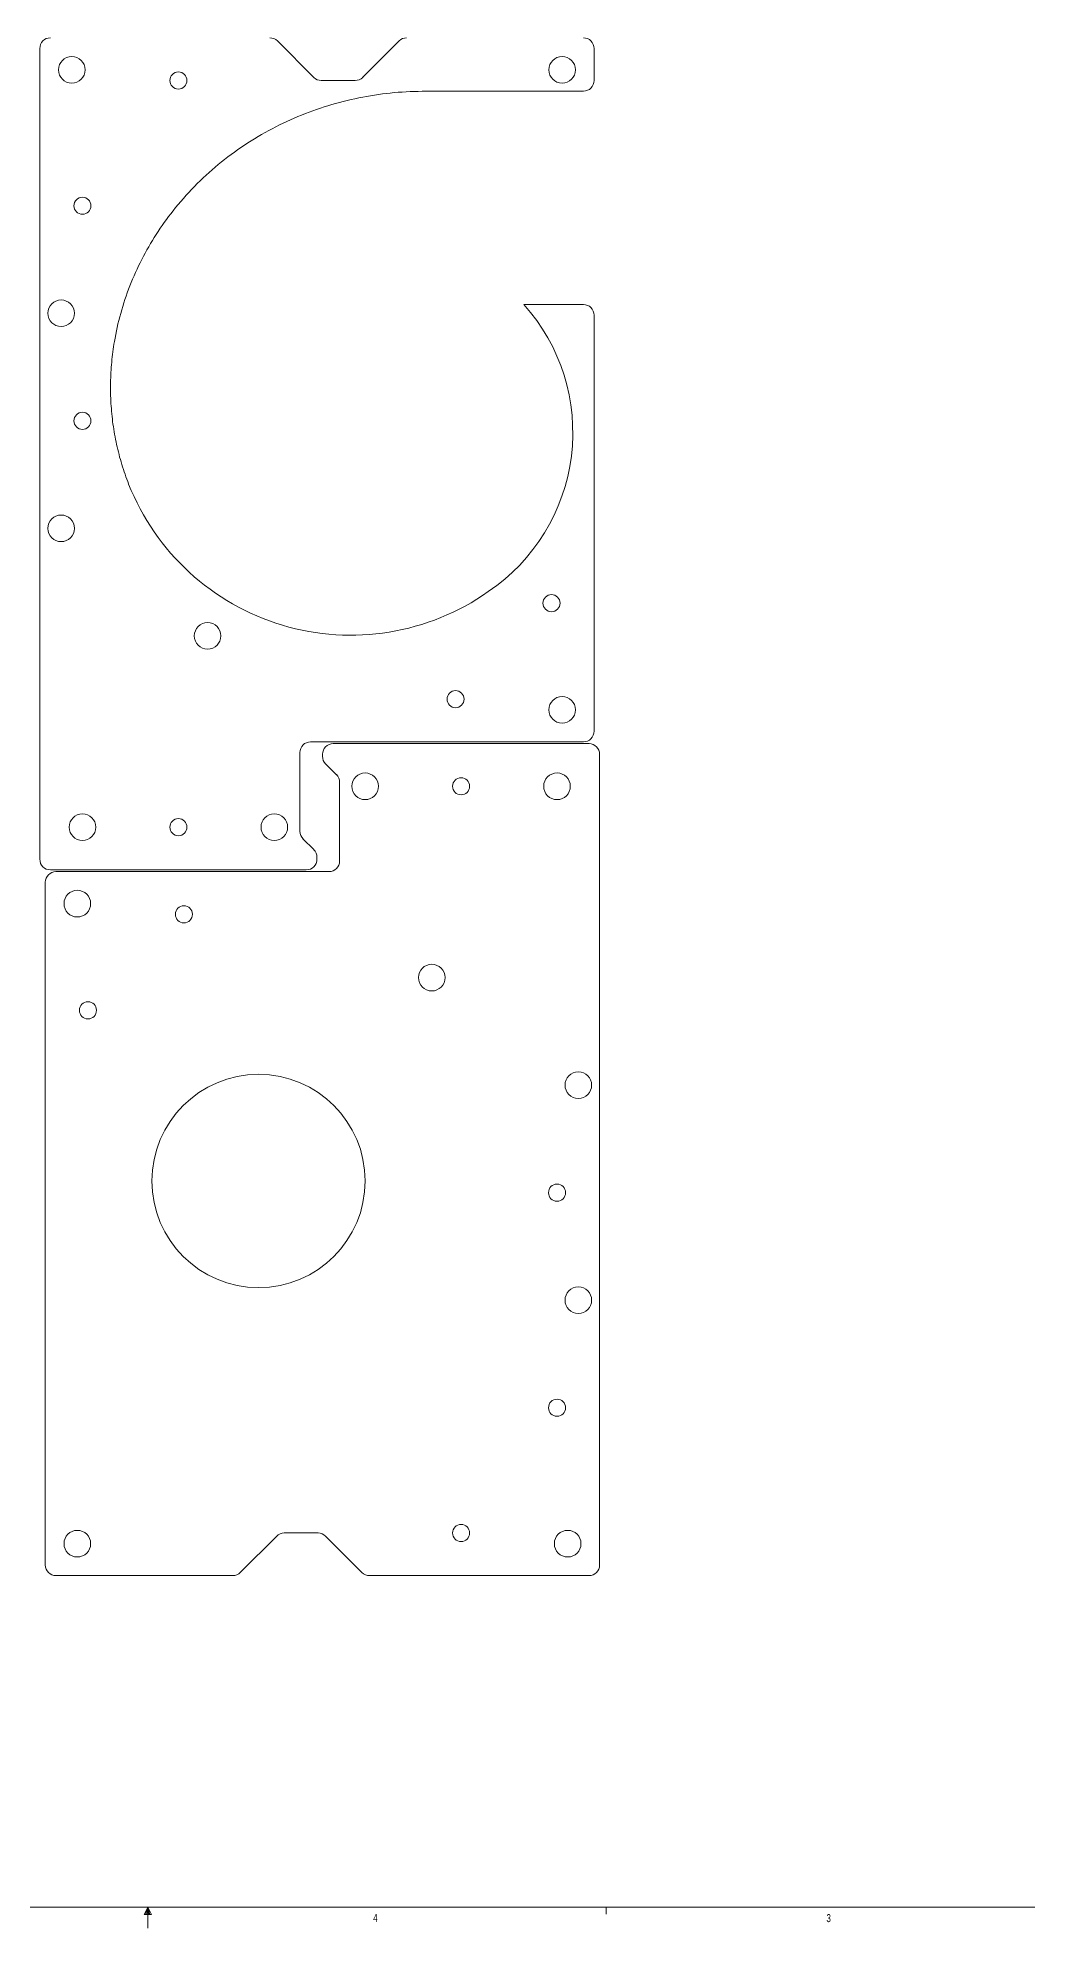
# Model space of a CAD drawing. Header units: inches. Extents: x 0 to 43.9, y 0 to 33.7.
# Drawn here: x 20.73 to 32.34, y 0.16 to 22.32 of the extents above; entities that cross this region are included whole.
import ezdxf

# ---------------------------------------------------------------- set-up
doc = ezdxf.new("R2010")
doc.units = ezdxf.units.IN
doc.header["$MEASUREMENT"] = 0
doc.styles.add('SLDTEXTSTYLE0', font='TXT', dxfattribs={"width": 0.75})

msp = doc.modelspace()

# ---------------------------------------------------------------- linework, layer by layer
at = {"color": 7, "linetype": 'Continuous', "lineweight": 15}
for p, q in [((20.757, 22.19), (20.757, 12.69)), ((23.543, 22.279), (23.97, 21.852)), ((24.543, 21.852), (24.97, 22.279)), ((27.257, 21.815), (27.257, 22.19)), ((24.058, 21.815), (24.455, 21.815)), ((25.286, 21.69), (27.132, 21.69)), ((27.132, 19.19), (26.434, 19.19)), ((27.257, 14.19), (27.257, 19.065)), ((23.932, 14.065), (27.132, 14.065)), ((27.197, 14.044), (24.197, 14.044)), ((23.807, 13.94), (23.807, 13.017)), ((24.072, 13.919), (24.072, 13.896)), ((24.235, 13.68), (24.108, 13.807)), ((27.322, 4.419), (27.322, 13.919)), ((24.272, 12.669), (24.272, 13.592)), ((23.843, 12.929), (23.97, 12.802)), ((24.007, 12.69), (24.007, 12.713)), ((20.822, 12.419), (20.822, 4.419)), ((20.882, 12.565), (23.882, 12.565)), ((24.147, 12.544), (20.947, 12.544)), ((23.535, 4.757), (23.108, 4.33)), ((24.02, 4.794), (23.623, 4.794)), ((24.535, 4.33), (24.108, 4.757)), ((20.947, 4.294), (23.02, 4.294)), ((24.623, 4.294), (27.197, 4.294))]:
    msp.add_line(p, q, dxfattribs=at)
at = {"color": 7, "linetype": 'Continuous', "lineweight": 0}
for p, q in [((43.523, 0.411), (0.523, 0.411)), ((22.023, 0.411), (21.981, 0.325)), ((21.981, 0.325), (22.067, 0.325)), ((22.023, 0.411), (21.989, 0.325)), ((22.023, 0.411), (22.009, 0.325)), ((22.023, 0.411), (22.023, 0.163)), ((22.023, 0.411), (22.067, 0.325)), ((22.023, 0.411), (22.046, 0.325)), ((22.023, 0.411), (22.036, 0.325)), ((27.398, 0.411), (27.398, 0.326))]:
    msp.add_line(p, q, dxfattribs=at)
at = {"color": 7, "linetype": 'Continuous', "lineweight": 15}
for centre, radius in [((21.132, 21.94), 0.156), ((26.882, 21.94), 0.156), ((22.382, 21.815), 0.1), ((21.257, 20.347), 0.1), ((21.007, 19.087), 0.156), ((21.257, 17.827), 0.1), ((21.007, 16.567), 0.156), ((26.757, 15.69), 0.1), ((22.725, 15.307), 0.156), ((25.632, 14.565), 0.1), ((26.882, 14.44), 0.156), ((24.572, 13.544), 0.156), ((25.697, 13.544), 0.1), ((26.822, 13.544), 0.156), ((21.257, 13.065), 0.156), ((22.382, 13.065), 0.1), ((23.507, 13.065), 0.156), ((21.197, 12.169), 0.156), ((22.447, 12.044), 0.1), ((25.353, 11.302), 0.156), ((21.322, 10.919), 0.1), ((27.072, 10.042), 0.156), ((23.322, 8.919), 1.25), ((26.822, 8.782), 0.1), ((27.072, 7.522), 0.156), ((26.822, 6.262), 0.1), ((25.697, 4.794), 0.1), ((21.197, 4.669), 0.156), ((26.947, 4.669), 0.156)]:
    msp.add_circle(centre, radius, dxfattribs=at)
for centre, radius, start, end in [((20.882, 22.19), 0.125, 90, 180), ((23.455, 22.19), 0.125, 45, 90), ((25.058, 22.19), 0.125, 90, 135), ((27.132, 22.19), 0.125, 0, 90), ((24.058, 21.94), 0.125, 225, 270), ((24.455, 21.94), 0.125, 270, 315), ((27.132, 21.815), 0.125, 270, 0), ((24.757, 17.69), 2.25, 304.034, 41.8103), ((27.132, 19.065), 0.125, 0, 90), ((24.404, 18.116), 2.801, 201.5669, 305.1322), ((27.132, 14.19), 0.125, 270, 0), ((23.932, 13.94), 0.125, 90, 180), ((24.197, 13.919), 0.125, 90, 180), ((27.197, 13.919), 0.125, 0, 90), ((24.197, 13.896), 0.125, 180, 225), ((24.147, 13.592), 0.125, 0, 45), ((23.932, 13.017), 0.125, 180, 225), ((20.882, 12.69), 0.125, 180, 270), ((23.882, 12.69), 0.125, 270, 0), ((23.882, 12.713), 0.125, 0, 45), ((24.147, 12.669), 0.125, 270, 0), ((20.947, 12.419), 0.125, 90, 180), ((23.623, 4.669), 0.125, 90, 135), ((24.02, 4.669), 0.125, 45, 90), ((20.947, 4.419), 0.125, 180, 270), ((23.02, 4.419), 0.125, 270, 315), ((24.623, 4.419), 0.125, 225, 270), ((27.197, 4.419), 0.125, 270, 0)]:
    msp.add_arc(centre, radius, start, end, dxfattribs=at)
msp.add_open_spline([(21.799, 17.087), (21.771, 17.163), (21.715, 17.314), (21.655, 17.55), (21.612, 17.788), (21.589, 18.03), (21.584, 18.273), (21.597, 18.515), (21.633, 18.788), (21.7, 19.088), (21.808, 19.41), (21.948, 19.72), (22.117, 20.015), (22.323, 20.302), (22.566, 20.578), (22.846, 20.835), (23.152, 21.062), (23.48, 21.256), (23.823, 21.415), (24.179, 21.538), (24.542, 21.626), (24.913, 21.68), (25.161, 21.687), (25.286, 21.69)], degree=3, knots=[0, 0, 0, 0, 0.0357179, 0.0714363, 0.1071548, 0.1428736, 0.1785926, 0.2143119, 0.2500312, 0.3000279, 0.3500253, 0.4000233, 0.4500219, 0.5000212, 0.5560156, 0.6120108, 0.6680069, 0.7240035, 0.780001, 0.8349999, 0.8899994, 0.9449994, 1, 1, 1, 1], dxfattribs=at)

# ---------------------------------------------------------------- texts
at = {"color": 7, "linetype": 'Continuous', "lineweight": 0, "char_height": 0.0938, "attachment_point": 1, "style": 'SLDTEXTSTYLE0'}
for s, insert in [('4', (24.667, 0.331)), ('3', (29.981, 0.328))]:
    msp.add_mtext(s, dxfattribs=dict(at, insert=insert))

doc.saveas('drawing.dxf')
